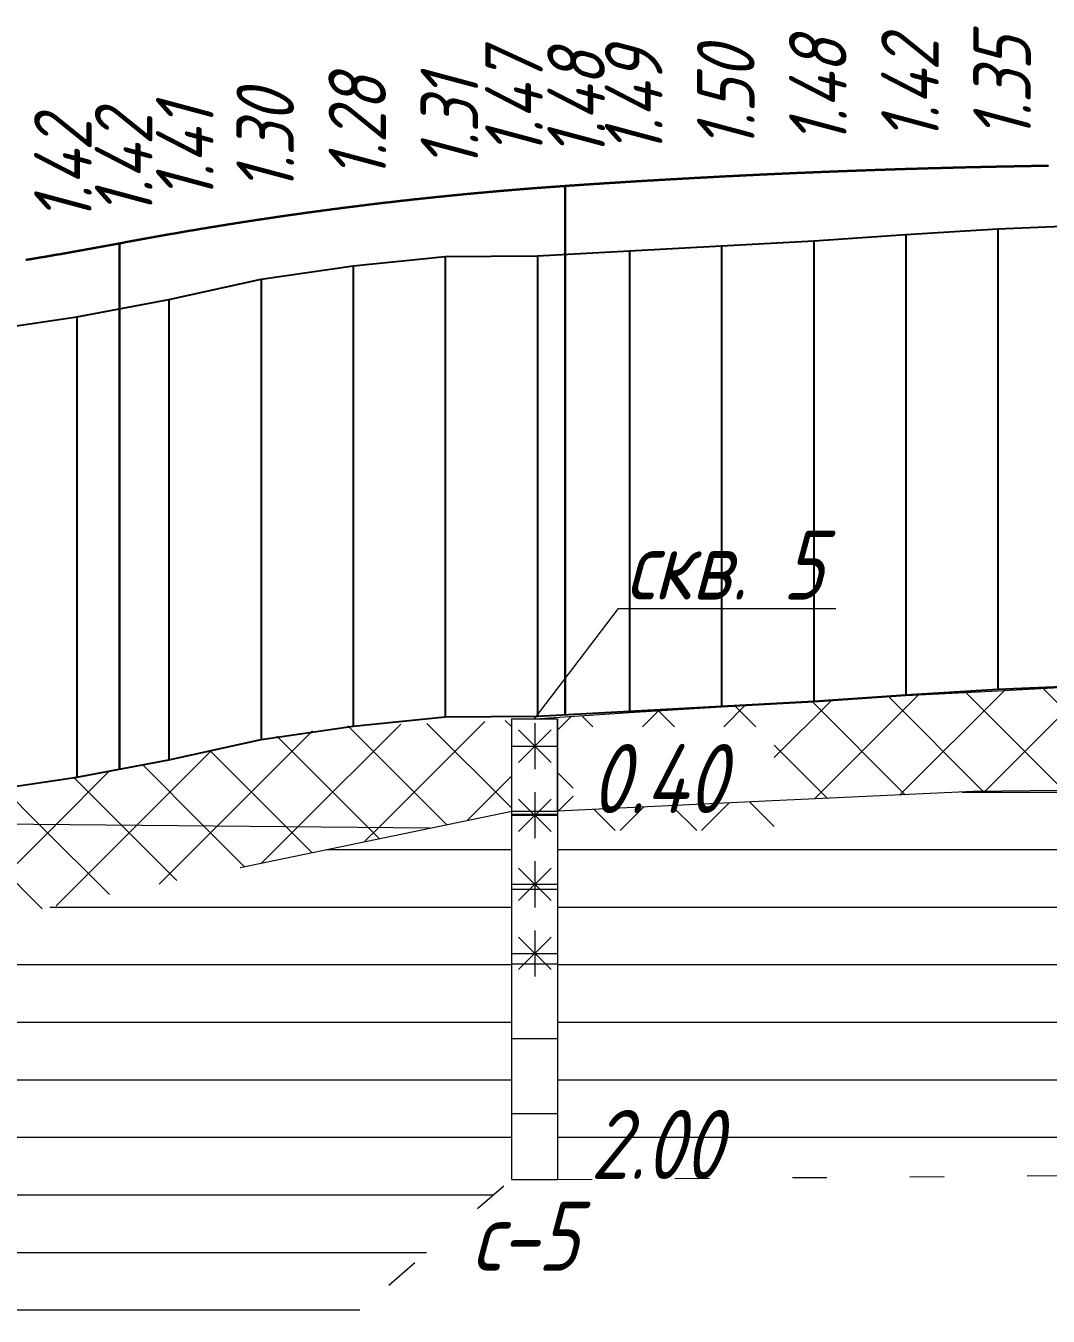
# Model space of a CAD drawing. Extents: x 2172 to 5772, y -842 to -248.
# Drawn here: x 2493 to 2537.4, y -472.7 to -416.7 of the extents above; entities that cross this region are included whole.
import ezdxf

# ---------------------------------------------------------------- set-up
doc = ezdxf.new("R2010")
doc.units = 0
doc.header["$MEASUREMENT"] = 0
doc.linetypes.add('CONTI', pattern=[0])
doc.linetypes.add('STROT', pattern=[1.7, 0.5, -1.2])
doc.layers.add('геология', color=7, linetype='CONTINUOUS', lineweight=20)
doc.layers.add('КРАСНЫЙ_ПРОФИЛЬ', color=1, linetype='CONTINUOUS', lineweight=30)
doc.layers.add('РАБОЧИЕ_ОТМЕТКИ', color=1, linetype='CONTINUOUS')
doc.layers.add('ЧЕРНЫЙ_ПРОФИЛЬ', color=7, linetype='CONTINUOUS')
doc.styles.add('ГОСТ', font='gost.TTF', dxfattribs={"oblique": 15, "height": 1})
pattern_1 = [(45, (2172.2283, -872.4663), (-1.767767, 1.767767), []), (135, (2172.2283, -872.4663), (-1.767767, -1.767767), [])]

msp = doc.modelspace()

# ---------------------------------------------------------------- hatches: boundary and pattern name
at = {"layer": 'геология', "linetype": 'Continuous'}
h = msp.add_hatch(dxfattribs=at)
h.set_pattern_fill('ANSI37', color=1, scale=20, style=0)
h.set_pattern_definition(pattern_1)
h.paths.add_polyline_path([(2516.774, -451.631), (2525.513, -451.631), (2525.513, -447.127), (2516.774, -447.127)])
h.paths.add_polyline_path([(2516.098, -446.725), (2516.098, -450.792), (2534.156, -449.942), (2545.307, -449.807), (2573.112, -449.87), (2573.106, -446.662), (2571.234, -446.69), (2567.196, -446.371), (2563.228, -445.856), (2559.228, -445.676), (2555.228, -445.616), (2551.228, -445.446), (2547.228, -445.336), (2543.228, -445.306), (2539.228, -445.356), (2535.228, -445.566), (2531.228, -445.766), (2527.228, -446.046), (2523.228, -446.266), (2519.228, -446.506), (2515.098, -446.792), (2515.228, -446.786)])
h = msp.add_hatch(dxfattribs=at)
h.set_pattern_fill('ANSI31', scale=20, angle=135, style=0)
h.set_pattern_definition([(180, (2172.2283, -872.4663), (-4e-16, -2.5), [])])
h.paths.add_polyline_path([(3105.679, -497.894), (3100.295, -497.506), (3100.295, -519.506)])
h.paths.add_polyline_path([(3098.295, -497.506), (3069.026, -496.457), (3098.295, -519.506)])
h.paths.add_polyline_path([(3095.377, -507.84, -1), (3087.596, -507.84, -1)], flags=16)
h.paths.add_polyline_path([(3098.295, -478.506), (3094.269, -477.334), (3075.95, -477.859), (3057.943, -477.729), (3057.943, -487.729), (3069.026, -496.457), (3098.295, -497.506)])
h.paths.add_polyline_path([(3082.547, -484.72, -1), (3090.328, -484.72, -1)], flags=16)
h.paths.add_polyline_path([(3107.228, -478.296), (3100.295, -478.506), (3100.295, -497.506), (3105.679, -497.894), (3107.228, -491.676)])
h.paths.add_polyline_path([(3055.943, -477.729), (2997.845, -470.675), (2997.845, -480.675), (3055.943, -487.729)])
h.paths.add_polyline_path([(3020.092, -478.789, -1), (3027.873, -478.789, -1)], flags=16)
h.paths.add_polyline_path([(2995.845, -470.675), (2937.148, -467.612), (2937.148, -478.612), (2995.845, -480.675)])
h.paths.add_polyline_path([(2965.266, -474.518, -1), (2973.047, -474.518, -1)], flags=16)
h.paths.add_polyline_path([(2935.148, -467.612), (2902.578, -467.013), (2877.223, -464.243), (2877.223, -473.243), (2935.148, -478.612)])
h.paths.add_polyline_path([(2875.223, -464.243), (2858.104, -464.299, -0.510101), (2851.805, -464.319), (2819.363, -464.426), (2817.121, -464.728), (2817.121, -472.728), (2875.223, -473.243)])
h.paths.add_polyline_path([(2866.261, -468.476, -1), (2858.481, -468.476, -1)], flags=16)
h.paths.add_polyline_path([(2815.121, -464.728), (2788.34, -465.726), (2757.069, -466.983), (2757.069, -475.983), (2815.121, -472.728)])
h.paths.add_polyline_path([(2812.243, -467.9), (2812.243, -465.9), (2814.243, -465.9), (2814.243, -467.9)], flags=16)
h.paths.add_polyline_path([(2755.069, -466.983), (2747.594, -468.75), (2747.594, -484.75), (2752.775, -485.118), (2755.069, -475.983)])
h.paths.add_polyline_path([(2745.594, -468.75), (2724.056, -461.574), (2697.034, -456.873), (2697.034, -469.873), (2715.941, -483.842), (2745.594, -484.75)])
h.paths.add_polyline_path([(2738.95, -474.795, -1), (2731.169, -474.795, -1)], flags=16)
h.paths.add_polyline_path([(2695.034, -456.873), (2675.653, -450.319), (2667.145, -449.292), (2664.204, -449.575, -0.625343), (2657.241, -450.247), (2657.05, -450.265), (2635.84, -449.678), (2635.84, -466.678), (2695.034, -469.873)])
h.paths.add_polyline_path([(2656.512, -459.647, -1), (2664.293, -459.647, -1)], flags=16)
h.paths.add_polyline_path([(2633.84, -449.678), (2615.668, -450.306), (2610.447, -450.491), (2575.112, -449.87), (2575.112, -466.37), (2630.663, -466.661), (2630.663, -464.729), (2632.663, -464.729), (2632.663, -466.672), (2633.84, -466.678)])
h.paths.add_polyline_path([(2573.112, -449.87), (2545.307, -449.807), (2534.156, -449.942), (2525.127, -450.367), (2516.098, -450.792), (2516.098, -466.792), (2573.112, -466.37)])
h.paths.add_polyline_path([(2514.098, -450.796), (2502.318, -453.238), (2488.412, -456.142), (2473.995, -463.346), (2473.995, -477.346), (2501.918, -477.287), (2514.098, -466.792)])
h.paths.add_polyline_path([(2492.069, -466.477, -1), (2484.288, -466.477, -1)], flags=16)
h.paths.add_polyline_path([(3100.971, -498.537), (3109.711, -498.537), (3109.711, -494.03), (3100.971, -494.03)], flags=9)
h.paths.add_polyline_path([(3089.501, -509.889), (3093.522, -509.889), (3093.522, -505.386), (3089.501, -505.386)], flags=8)
h.paths.add_polyline_path([(3084.452, -486.769), (3088.688, -486.769), (3088.688, -482.266), (3084.452, -482.266)], flags=8)
h.paths.add_polyline_path([(3058.619, -488.463), (3067.359, -488.463), (3067.359, -483.956), (3058.619, -483.956)], flags=24)
h.paths.add_polyline_path([(3053.467, -492.45), (3062.42, -492.45), (3062.42, -487.946), (3053.467, -487.946)], flags=9)
h.paths.add_polyline_path([(3100.97, -479.396), (3109.71, -479.396), (3109.71, -474.889), (3100.97, -474.889)], flags=9)
h.paths.add_polyline_path([(3021.997, -480.838), (3026.232, -480.838), (3026.232, -476.334), (3021.997, -476.334)], flags=8)
h.paths.add_polyline_path([(2998.521, -481.408), (3007.261, -481.408), (3007.261, -476.902), (2998.521, -476.902)], flags=25)
h.paths.add_polyline_path([(2967.171, -476.567), (2971.406, -476.567), (2971.406, -472.064), (2967.171, -472.064)], flags=8)
h.paths.add_polyline_path([(2937.823, -479.346), (2946.563, -479.346), (2946.563, -474.839), (2937.823, -474.839)], flags=25)
h.paths.add_polyline_path([(2877.899, -473.976), (2886.639, -473.976), (2886.639, -469.47), (2877.899, -469.47)], flags=25)
h.paths.add_polyline_path([(2860.385, -470.525), (2864.621, -470.525), (2864.621, -466.022), (2860.385, -466.022)], flags=8)
h.paths.add_polyline_path([(2817.796, -473.462), (2826.537, -473.462), (2826.537, -468.955), (2817.796, -468.955)], flags=9)
h.paths.add_polyline_path([(2817.796, -465.647), (2825.893, -465.647), (2825.893, -461.141), (2817.796, -461.141)], flags=9)
h.paths.add_polyline_path([(2804.271, -468.407), (2813.441, -468.407), (2813.441, -463.9), (2804.271, -463.9)], flags=9)
h.paths.add_polyline_path([(2757.745, -476.716), (2766.485, -476.716), (2766.485, -472.21), (2757.745, -472.21)], flags=9)
h.paths.add_polyline_path([(2757.745, -467.735), (2765.197, -467.735), (2765.197, -463.231), (2757.745, -463.231)], flags=9)
h.paths.add_polyline_path([(2752.592, -480.706), (2760.26, -480.706), (2760.26, -476.199), (2752.592, -476.199)], flags=9)
h.paths.add_polyline_path([(2748.268, -485.562), (2757.01, -485.562), (2757.01, -481.052), (2748.268, -481.052)], flags=9)
h.paths.add_polyline_path([(2748.27, -469.606), (2756.151, -469.606), (2756.151, -465.102), (2748.27, -465.102)], flags=9)
h.paths.add_polyline_path([(2733.073, -476.844), (2737.309, -476.844), (2737.309, -472.34), (2733.073, -472.34)], flags=8)
h.paths.add_polyline_path([(2697.71, -470.607), (2706.45, -470.607), (2706.45, -466.1), (2697.71, -466.1)], flags=24)
h.paths.add_polyline_path([(2692.558, -474.594), (2700.225, -474.594), (2700.225, -470.09), (2692.558, -470.09)], flags=9)
h.paths.add_polyline_path([(2658.417, -461.696), (2662.652, -461.696), (2662.652, -457.193), (2658.417, -457.193)], flags=8)
h.paths.add_polyline_path([(2636.515, -467.411), (2645.255, -467.411), (2645.255, -462.905), (2636.515, -462.905)], flags=25)
h.paths.add_polyline_path([(2636.516, -450.542), (2645.04, -450.542), (2645.04, -446.039), (2636.516, -446.039)], flags=9)
h.paths.add_polyline_path([(2624.014, -467.235), (2631.251, -467.235), (2631.251, -462.731), (2624.014, -462.731)], flags=9)
h.paths.add_polyline_path([(2575.788, -467.103), (2584.528, -467.103), (2584.528, -462.597), (2575.788, -462.597)], flags=9)
h.paths.add_polyline_path([(2575.788, -450.708), (2584.098, -450.708), (2584.098, -446.205), (2575.788, -446.205)], flags=9)
h.paths.add_polyline_path([(2516.774, -467.526), (2525.514, -467.526), (2525.514, -463.02), (2516.774, -463.02)], flags=9)
h.paths.add_polyline_path([(2516.774, -451.631), (2525.513, -451.631), (2525.513, -447.127), (2516.774, -447.127)], flags=9)
h.paths.add_polyline_path([(2486.192, -468.526), (2490.428, -468.526), (2490.428, -464.023), (2486.192, -464.023)], flags=8)
h.paths.add_polyline_path([(2474.67, -478.32), (2483.41, -478.32), (2483.41, -473.813), (2474.67, -473.813)], flags=9)
h.paths.add_polyline_path([(2474.67, -464.035), (2482.767, -464.035), (2482.767, -459.529), (2474.67, -459.529)], flags=24)
h = msp.add_hatch(dxfattribs=at)
h.set_pattern_fill('ANSI37', color=1, scale=20, style=0)
h.set_pattern_definition(pattern_1)
h.paths.add_polyline_path([(2514.098, -446.84), (2511.228, -446.976), (2507.228, -447.046), (2503.228, -447.646), (2499.228, -448.606), (2495.228, -449.296), (2491.228, -449.896), (2487.228, -450.396), (2483.228, -450.826), (2479.228, -451.256), (2510.544, -451.533), (2514.098, -450.796)])
h = msp.add_hatch(dxfattribs=at)
h.set_pattern_fill('ANSI37', color=1, scale=20, style=0)
h.set_pattern_definition(pattern_1)
h.paths.add_polyline_path([(2502.318, -453.238), (2510.544, -451.533), (2479.228, -451.256), (2475.228, -451.226), (2474.148, -451.176), (2472.995, -451.346), (2473.995, -451.346), (2473.995, -457.346), (2488.412, -456.142)])
h = msp.add_hatch(dxfattribs=at)
h.set_pattern_fill('ANSI31', scale=26, angle=135, style=0)
h.set_pattern_definition([(180, (5040.5356, -2911.1805), (-7e-16, -3.25), [])])
h.paths.add_polyline_path([(2516.098, -450.792), (2514.098, -450.792), (2514.098, -466.792), (2516.098, -466.792)])
h = msp.add_hatch(dxfattribs=at)
h.set_pattern_fill('ANSI31', scale=20, style=0)
h.set_pattern_definition([(45, (3009.719, -466.3003), (-1.767767, 1.767767), [])])
h.paths.add_polyline_path([(3024.678, -465.907), (3015.757, -464.472), (3007.24, -462.448), (2997.845, -461.675), (2997.845, -470.675), (3055.943, -477.729), (3055.943, -469.729), (3044.547, -467.487), (3036.549, -466.353), (3028.118, -466.353), (3024.678, -465.907, -0.370657), (3027.984, -469.753, -1), (3020.203, -469.753, -0.459155)], flags=16)
h.paths.add_polyline_path([(2270.88, -479.487), (2269.805, -479.487), (2269.805, -481.49), (2267.805, -481.49), (2267.805, -479.487), (2267.228, -479.487), (2267.228, -485.487), (2270.88, -485.487)])
h.paths.add_polyline_path([(2283.848, -477.583), (2272.88, -479.487), (2272.88, -485.487), (2281.348, -483.871), (2283.848, -483.098)])
h.paths.add_polyline_path([(2289.148, -476.663), (2283.848, -477.583), (2283.848, -483.098), (2289.148, -481.459)])
h.paths.add_polyline_path([(2324.49, -470.529), (2289.148, -476.663), (2289.148, -481.459)])
h.paths.add_polyline_path([(2452.641, -457.257), (2408.716, -463.748), (2452.641, -462.257)])
h.paths.add_polyline_path([(2471.995, -457.346), (2454.641, -457.257), (2454.641, -462.257), (2471.995, -463.346)])
h.paths.add_polyline_path([(2488.412, -456.142), (2473.995, -457.346), (2473.995, -463.346)])
h.paths.add_polyline_path([(2875.223, -457.243), (2858.123, -459.779, -0.155125), (2858.837, -462.025, -0.157311), (2858.104, -464.299), (2875.223, -464.243)])
h.paths.add_polyline_path([(2851.057, -462.025, -0.0993), (2851.357, -460.525), (2841.52, -461.434), (2819.363, -464.426), (2851.805, -464.319, -0.15899)])
h.paths.add_polyline_path([(2745.594, -484.75), (2715.941, -483.842), (2745.594, -505.75)])
h.paths.add_polyline_path([(2738.507, -490.069, -1), (2730.726, -490.069, -1)], flags=16)
h.paths.add_polyline_path([(2752.775, -485.118), (2747.594, -484.75), (2747.594, -505.75)])
h.paths.add_polyline_path([(2935.148, -460.112), (2926.468, -461.488), (2918.134, -462.447), (2908.331, -462.128), (2902.604, -461.02), (2893.451, -459.677), (2877.223, -457.243), (2877.223, -464.243), (2902.578, -467.013), (2935.148, -467.612)])
h.paths.add_polyline_path([(2995.845, -461.675), (2976.393, -460.021), (2968.652, -459.63), (2964.352, -460.255), (2952.449, -460.334), (2937.148, -460.112), (2937.148, -467.612), (2995.845, -470.675)])
h.paths.add_polyline_path([(2965.26, -464.368, -1), (2973.041, -464.368, -1)], flags=16)
h.paths.add_polyline_path([(3024.678, -465.907), (3015.757, -464.472), (3007.24, -462.448), (2997.845, -461.675), (2997.845, -470.675), (3023.624, -473.615, -0.37925), (3020.203, -469.753, -0.459155)], flags=0)
h.paths.add_polyline_path([(3055.943, -469.729), (3044.547, -467.487), (3036.549, -466.353), (3028.118, -466.353), (3015.757, -464.472), (3007.24, -462.448), (2997.845, -461.675), (2997.845, -470.675), (3055.943, -477.729)])
h.paths.add_polyline_path([(3020.203, -469.753, -1), (3027.984, -469.753, -1)], flags=0)
h.paths.add_polyline_path([(3022.107, -471.802), (3026.344, -471.802), (3026.344, -467.296), (3022.107, -467.296)], flags=8)
h.paths.add_polyline_path([(2998.521, -471.402), (3006.617, -471.402), (3006.617, -466.899), (2998.521, -466.899)], flags=8)
h.paths.add_polyline_path([(2998.521, -471.402), (3006.617, -471.402), (3006.617, -466.899), (2998.521, -466.899)], flags=8)

# ---------------------------------------------------------------- linework, layer by layer
at = {"layer": 'геология', "color": 7, "linetype": 'Continuous'}
for p, q in [((2515.098, -446.792), (2518.744, -441.992)), ((2518.744, -441.992), (2528.189, -441.992)), ((2514.098, -446.792), (2516.098, -446.792)), ((2510.544, -451.533), (2479.228, -451.256)), ((2502.318, -453.238), (2514.114, -450.792)), ((2514.098, -450.792), (2516.098, -450.792)), ((2514.098, -450.792), (2516.098, -450.792)), ((2514.098, -466.792), (2516.098, -466.792)), ((2514.098, -466.792), (2516.098, -466.792))]:
    msp.add_line(p, q, dxfattribs=at)
at = {"layer": 'геология', "color": 7, "linetype": 'Continuous', "ltscale": 5}
for p, q in [((2514.098, -446.792), (2514.098, -466.792)), ((2516.098, -446.792), (2516.098, -466.792))]:
    msp.add_line(p, q, dxfattribs=at)
at = {"layer": 'геология', "color": 1, "linetype": 'Continuous'}
for p, q in [((2514.407, -448.682), (2515.821, -447.268)), ((2515.821, -448.682), (2514.407, -447.268)), ((2515.114, -446.975), (2515.114, -448.975)), ((2514.114, -447.975), (2516.114, -447.975)), ((2515.114, -449.975), (2515.114, -451.975)), ((2514.407, -451.682), (2515.821, -450.268)), ((2515.821, -451.682), (2514.407, -450.268)), ((2514.114, -450.975), (2516.114, -450.975)), ((2514.407, -454.682), (2515.821, -453.268)), ((2515.821, -454.682), (2514.407, -453.268)), ((2515.114, -452.975), (2515.114, -454.975)), ((2514.114, -453.975), (2516.114, -453.975)), ((2514.407, -457.682), (2515.821, -456.268)), ((2515.821, -457.682), (2514.407, -456.268)), ((2515.114, -455.975), (2515.114, -457.975)), ((2514.114, -456.975), (2516.114, -456.975))]:
    msp.add_line(p, q, dxfattribs=at)
at = {"layer": 'геология', "color": 7, "linetype": 'STROT', "ltscale": 3}
for p, q in [((2516.098, -466.792), (2573.112, -466.37)), ((2473.995, -501.346), (2514.098, -466.792))]:
    msp.add_line(p, q, dxfattribs=at)
at = {"layer": 'геология', "color": 7, "linetype": 'Continuous'}
msp.add_lwpolyline([(2515.098, -446.792), (2519.228, -446.506), (2523.228, -446.266), (2527.228, -446.046), (2531.228, -445.766), (2535.228, -445.566), (2539.228, -445.356), (2543.228, -445.306), (2547.228, -445.336), (2551.228, -445.446), (2555.228, -445.616), (2559.228, -445.676), (2563.228, -445.856), (2567.196, -446.371), (2571.234, -446.69), (2573.106, -446.662), (2573.112, -449.87), (2545.307, -449.807), (2534.156, -449.942), (2525.127, -450.367), (2516.098, -450.792), (2516.098, -446.792)], dxfattribs=at)
at = {"layer": 'КРАСНЫЙ_ПРОФИЛЬ'}
for p, q in [((2516.425, -423.635), (2516.425, -446.599)), ((2497.081, -426.128), (2497.081, -448.962))]:
    msp.add_line(p, q, dxfattribs=at)
for points in [[(2516.425, -423.635), (2516.465, -423.632), (2516.505, -423.63), (2516.545, -423.627), (2516.585, -423.624), (2516.625, -423.621), (2516.665, -423.619), (2516.705, -423.616), (2516.745, -423.613), (2516.785, -423.61), (2516.825, -423.608), (2516.865, -423.605), (2516.905, -423.602), (2516.945, -423.6), (2516.985, -423.597), (2517.025, -423.594), (2517.065, -423.591), (2517.105, -423.589), (2517.145, -423.586), (2517.185, -423.583), (2517.225, -423.581), (2517.265, -423.578), (2517.305, -423.575), (2517.345, -423.573), (2517.385, -423.57), (2517.425, -423.567), (2517.465, -423.565), (2517.505, -423.562), (2517.545, -423.559), (2517.585, -423.557), (2517.625, -423.554), (2517.665, -423.552), (2517.705, -423.549), (2517.745, -423.546), (2517.785, -423.544), (2517.825, -423.541), (2517.865, -423.538), (2517.905, -423.536), (2517.944, -423.533), (2517.984, -423.531), (2518.024, -423.528), (2518.064, -423.526), (2518.104, -423.523), (2518.144, -423.52), (2518.184, -423.518), (2518.224, -423.515), (2518.264, -423.513), (2518.304, -423.51), (2518.344, -423.508), (2518.384, -423.505), (2518.424, -423.502), (2518.464, -423.5), (2518.504, -423.497), (2518.544, -423.495), (2518.584, -423.492), (2518.624, -423.49), (2518.664, -423.487), (2518.704, -423.485), (2518.744, -423.482), (2518.784, -423.48), (2518.824, -423.477), (2518.864, -423.475), (2518.904, -423.472), (2518.944, -423.47), (2518.984, -423.467), (2519.024, -423.465), (2519.064, -423.462), (2519.104, -423.46), (2519.144, -423.457), (2519.184, -423.455), (2519.224, -423.452), (2519.228, -423.452), (2519.264, -423.45), (2519.304, -423.447), (2519.344, -423.445), (2519.384, -423.442), (2519.424, -423.44), (2519.464, -423.438), (2519.504, -423.435), (2519.544, -423.433), (2519.584, -423.43), (2519.624, -423.428), (2519.664, -423.425), (2519.704, -423.423), (2519.744, -423.421), (2519.784, -423.418), (2519.824, -423.416), (2519.864, -423.413), (2519.904, -423.411), (2519.944, -423.409), (2519.984, -423.406), (2520.024, -423.404), (2520.064, -423.401), (2520.104, -423.399), (2520.144, -423.397), (2520.184, -423.394), (2520.224, -423.392), (2520.264, -423.39), (2520.304, -423.387), (2520.344, -423.385), (2520.384, -423.382), (2520.424, -423.38), (2520.464, -423.378), (2520.504, -423.375), (2520.544, -423.373), (2520.584, -423.371), (2520.624, -423.368), (2520.664, -423.366), (2520.704, -423.364), (2520.744, -423.361), (2520.784, -423.359), (2520.824, -423.357), (2520.864, -423.355), (2520.904, -423.352), (2520.944, -423.35), (2520.984, -423.348), (2521.024, -423.345), (2521.064, -423.343), (2521.104, -423.341), (2521.144, -423.339), (2521.184, -423.336), (2521.224, -423.334), (2521.264, -423.332), (2521.304, -423.33), (2521.344, -423.327), (2521.384, -423.325), (2521.424, -423.323), (2521.464, -423.321), (2521.504, -423.318), (2521.544, -423.316), (2521.584, -423.314), (2521.624, -423.312), (2521.664, -423.309), (2521.704, -423.307), (2521.744, -423.305), (2521.784, -423.303), (2521.824, -423.301), (2521.864, -423.298), (2521.904, -423.296), (2521.944, -423.294), (2521.984, -423.292), (2522.024, -423.29), (2522.064, -423.287), (2522.104, -423.285), (2522.144, -423.283), (2522.183, -423.281), (2522.223, -423.279), (2522.263, -423.277), (2522.303, -423.275), (2522.343, -423.272), (2522.383, -423.27), (2522.423, -423.268), (2522.463, -423.266), (2522.503, -423.264), (2522.543, -423.262), (2522.583, -423.26), (2522.623, -423.257), (2522.663, -423.255), (2522.703, -423.253), (2522.743, -423.251), (2522.783, -423.249), (2522.823, -423.247), (2522.863, -423.245), (2522.903, -423.243), (2522.943, -423.241), (2522.983, -423.239), (2523.023, -423.236), (2523.063, -423.234), (2523.103, -423.232), (2523.143, -423.23), (2523.183, -423.228), (2523.223, -423.226), (2523.228, -423.226), (2523.263, -423.224), (2523.303, -423.222), (2523.343, -423.22), (2523.383, -423.218), (2523.423, -423.216), (2523.463, -423.214), (2523.503, -423.212), (2523.543, -423.21), (2523.583, -423.208), (2523.623, -423.206), (2523.663, -423.204), (2523.703, -423.202), (2523.743, -423.2), (2523.783, -423.198), (2523.823, -423.196), (2523.863, -423.194), (2523.903, -423.192), (2523.943, -423.19), (2523.983, -423.188), (2524.023, -423.186), (2524.063, -423.184), (2524.103, -423.182), (2524.143, -423.18), (2524.183, -423.178), (2524.223, -423.176), (2524.263, -423.174), (2524.303, -423.172), (2524.343, -423.17), (2524.383, -423.168), (2524.423, -423.166), (2524.463, -423.164), (2524.503, -423.163), (2524.543, -423.161), (2524.583, -423.159), (2524.623, -423.157), (2524.663, -423.155), (2524.703, -423.153), (2524.743, -423.151), (2524.783, -423.149), (2524.823, -423.147), (2524.863, -423.145), (2524.903, -423.143), (2524.943, -423.142), (2524.983, -423.14), (2525.023, -423.138), (2525.063, -423.136), (2525.103, -423.134), (2525.143, -423.132), (2525.183, -423.13), (2525.223, -423.129), (2525.263, -423.127), (2525.303, -423.125), (2525.343, -423.123), (2525.383, -423.121), (2525.423, -423.119), (2525.463, -423.118), (2525.503, -423.116), (2525.543, -423.114), (2525.583, -423.112), (2525.623, -423.11), (2525.663, -423.108), (2525.703, -423.107), (2525.743, -423.105), (2525.783, -423.103), (2525.823, -423.101), (2525.863, -423.099), (2525.903, -423.098), (2525.943, -423.096), (2525.983, -423.094), (2526.023, -423.092), (2526.063, -423.091), (2526.103, -423.089), (2526.143, -423.087), (2526.183, -423.085), (2526.223, -423.084), (2526.263, -423.082), (2526.303, -423.08), (2526.343, -423.078), (2526.383, -423.077), (2526.422, -423.075), (2526.462, -423.073), (2526.502, -423.071), (2526.542, -423.07), (2526.582, -423.068), (2526.622, -423.066), (2526.662, -423.065), (2526.702, -423.063), (2526.742, -423.061), (2526.782, -423.06), (2526.822, -423.058), (2526.862, -423.056), (2526.902, -423.055), (2526.942, -423.053), (2526.982, -423.051), (2527.022, -423.05), (2527.062, -423.048), (2527.102, -423.046), (2527.142, -423.045), (2527.182, -423.043), (2527.222, -423.041), (2527.228, -423.041), (2527.262, -423.04), (2527.302, -423.038), (2527.342, -423.036), (2527.382, -423.035), (2527.422, -423.033), (2527.462, -423.031), (2527.502, -423.03), (2527.542, -423.028), (2527.582, -423.027), (2527.622, -423.025), (2527.662, -423.023), (2527.702, -423.022), (2527.742, -423.02), (2527.782, -423.019), (2527.822, -423.017), (2527.862, -423.015), (2527.902, -423.014), (2527.942, -423.012), (2527.982, -423.011), (2528.022, -423.009), (2528.062, -423.008), (2528.102, -423.006), (2528.142, -423.005), (2528.182, -423.003), (2528.222, -423.001), (2528.262, -423), (2528.302, -422.998), (2528.342, -422.997), (2528.382, -422.995), (2528.422, -422.994), (2528.462, -422.992), (2528.502, -422.991), (2528.542, -422.989), (2528.582, -422.988), (2528.622, -422.986), (2528.662, -422.985), (2528.702, -422.983), (2528.742, -422.982), (2528.782, -422.98), (2528.822, -422.979), (2528.862, -422.977), (2528.902, -422.976), (2528.942, -422.974), (2528.982, -422.973), (2529.022, -422.971), (2529.062, -422.97), (2529.102, -422.969), (2529.142, -422.967), (2529.182, -422.966), (2529.222, -422.964), (2529.262, -422.963), (2529.302, -422.961), (2529.342, -422.96), (2529.382, -422.958), (2529.422, -422.957), (2529.462, -422.956), (2529.502, -422.954), (2529.542, -422.953), (2529.582, -422.951), (2529.622, -422.95), (2529.662, -422.949), (2529.702, -422.947), (2529.742, -422.946), (2529.782, -422.944), (2529.822, -422.943), (2529.862, -422.942), (2529.902, -422.94), (2529.942, -422.939), (2529.982, -422.938), (2530.022, -422.936), (2530.062, -422.935), (2530.102, -422.934), (2530.142, -422.932), (2530.182, -422.931), (2530.222, -422.93), (2530.262, -422.928), (2530.302, -422.927), (2530.342, -422.926), (2530.382, -422.924), (2530.422, -422.923), (2530.462, -422.922), (2530.502, -422.92), (2530.542, -422.919), (2530.582, -422.918), (2530.622, -422.916), (2530.661, -422.915), (2530.701, -422.914), (2530.741, -422.913), (2530.781, -422.911), (2530.821, -422.91), (2530.861, -422.909), (2530.901, -422.907), (2530.941, -422.906), (2530.981, -422.905), (2531.021, -422.904), (2531.061, -422.902), (2531.101, -422.901), (2531.141, -422.9), (2531.181, -422.899), (2531.221, -422.897), (2531.228, -422.897), (2531.261, -422.896), (2531.301, -422.895), (2531.341, -422.894), (2531.381, -422.893), (2531.421, -422.891), (2531.461, -422.89), (2531.501, -422.889), (2531.541, -422.888), (2531.581, -422.887), (2531.621, -422.885), (2531.661, -422.884), (2531.701, -422.883), (2531.741, -422.882), (2531.781, -422.881), (2531.821, -422.879), (2531.861, -422.878), (2531.901, -422.877), (2531.941, -422.876), (2531.981, -422.875), (2532.021, -422.874), (2532.061, -422.873), (2532.101, -422.871), (2532.141, -422.87), (2532.181, -422.869), (2532.221, -422.868), (2532.261, -422.867), (2532.301, -422.866), (2532.341, -422.865), (2532.381, -422.863), (2532.421, -422.862), (2532.461, -422.861), (2532.501, -422.86), (2532.541, -422.859), (2532.581, -422.858), (2532.621, -422.857), (2532.661, -422.856), (2532.701, -422.855), (2532.741, -422.854), (2532.781, -422.853), (2532.821, -422.851), (2532.861, -422.85), (2532.901, -422.849), (2532.941, -422.848), (2532.981, -422.847), (2533.021, -422.846), (2533.061, -422.845), (2533.101, -422.844), (2533.141, -422.843), (2533.181, -422.842), (2533.221, -422.841), (2533.261, -422.84), (2533.301, -422.839), (2533.341, -422.838), (2533.381, -422.837), (2533.421, -422.836), (2533.461, -422.835), (2533.501, -422.834), (2533.541, -422.833), (2533.581, -422.832), (2533.621, -422.831), (2533.661, -422.83), (2533.701, -422.829), (2533.741, -422.828), (2533.781, -422.827), (2533.821, -422.826), (2533.861, -422.825), (2533.901, -422.824), (2533.941, -422.823), (2533.981, -422.822), (2534.021, -422.821), (2534.061, -422.82), (2534.101, -422.819), (2534.141, -422.819), (2534.181, -422.818), (2534.221, -422.817), (2534.261, -422.816), (2534.301, -422.815), (2534.341, -422.814), (2534.381, -422.813), (2534.421, -422.812), (2534.461, -422.811), (2534.501, -422.81), (2534.541, -422.809), (2534.581, -422.809), (2534.621, -422.808), (2534.661, -422.807), (2534.701, -422.806), (2534.741, -422.805), (2534.781, -422.804), (2534.821, -422.803), (2534.861, -422.802), (2534.9, -422.802), (2534.94, -422.801), (2534.98, -422.8), (2535.02, -422.799), (2535.06, -422.798), (2535.1, -422.797), (2535.14, -422.797), (2535.18, -422.796), (2535.22, -422.795), (2535.228, -422.795), (2535.26, -422.794), (2535.3, -422.793), (2535.34, -422.792), (2535.38, -422.792), (2535.42, -422.791), (2535.46, -422.79), (2535.5, -422.789), (2535.54, -422.788), (2535.58, -422.788), (2535.62, -422.787), (2535.66, -422.786), (2535.7, -422.785), (2535.74, -422.785), (2535.78, -422.784), (2535.82, -422.783), (2535.86, -422.782), (2535.9, -422.782), (2535.94, -422.781), (2535.98, -422.78), (2536.02, -422.779), (2536.06, -422.779), (2536.1, -422.778), (2536.14, -422.777), (2536.18, -422.776), (2536.22, -422.776), (2536.26, -422.775), (2536.3, -422.774), (2536.34, -422.774), (2536.38, -422.773), (2536.42, -422.772), (2536.46, -422.771), (2536.5, -422.771), (2536.54, -422.77), (2536.58, -422.769), (2536.62, -422.769), (2536.66, -422.768), (2536.7, -422.767), (2536.74, -422.767), (2536.78, -422.766), (2536.82, -422.765), (2536.86, -422.765), (2536.9, -422.764), (2536.94, -422.763), (2536.98, -422.763), (2537.02, -422.762), (2537.06, -422.762), (2537.1, -422.761), (2537.14, -422.76), (2537.18, -422.76), (2537.22, -422.759), (2537.26, -422.758), (2537.3, -422.758), (2537.34, -422.757), (2537.38, -422.757), (2537.42, -422.756)], [(2497.081, -426.128), (2497.121, -426.121), (2497.161, -426.113), (2497.201, -426.106), (2497.241, -426.098), (2497.281, -426.091), (2497.321, -426.083), (2497.36, -426.076), (2497.4, -426.068), (2497.44, -426.061), (2497.48, -426.053), (2497.52, -426.046), (2497.56, -426.038), (2497.6, -426.031), (2497.64, -426.024), (2497.68, -426.016), (2497.72, -426.009), (2497.76, -426.001), (2497.8, -425.994), (2497.84, -425.987), (2497.88, -425.979), (2497.92, -425.972), (2497.96, -425.965), (2498, -425.957), (2498.04, -425.95), (2498.08, -425.943), (2498.12, -425.935), (2498.16, -425.928), (2498.2, -425.921), (2498.24, -425.914), (2498.28, -425.906), (2498.32, -425.899), (2498.36, -425.892), (2498.4, -425.885), (2498.44, -425.877), (2498.48, -425.87), (2498.52, -425.863), (2498.559, -425.856), (2498.599, -425.849), (2498.639, -425.841), (2498.679, -425.834), (2498.719, -425.827), (2498.759, -425.82), (2498.799, -425.813), (2498.839, -425.806), (2498.879, -425.799), (2498.919, -425.791), (2498.959, -425.784), (2498.999, -425.777), (2499.039, -425.77), (2499.079, -425.763), (2499.119, -425.756), (2499.159, -425.749), (2499.199, -425.742), (2499.228, -425.737), (2499.239, -425.735), (2499.279, -425.728), (2499.319, -425.721), (2499.359, -425.714), (2499.399, -425.707), (2499.439, -425.7), (2499.479, -425.693), (2499.519, -425.686), (2499.559, -425.679), (2499.599, -425.672), (2499.639, -425.665), (2499.679, -425.658), (2499.719, -425.652), (2499.759, -425.645), (2499.798, -425.638), (2499.838, -425.631), (2499.878, -425.624), (2499.918, -425.617), (2499.958, -425.61), (2499.998, -425.604), (2500.038, -425.597), (2500.078, -425.59), (2500.118, -425.583), (2500.158, -425.576), (2500.198, -425.57), (2500.238, -425.563), (2500.278, -425.556), (2500.318, -425.549), (2500.358, -425.543), (2500.398, -425.536), (2500.438, -425.529), (2500.478, -425.522), (2500.518, -425.516), (2500.558, -425.509), (2500.598, -425.502), (2500.638, -425.496), (2500.678, -425.489), (2500.718, -425.482), (2500.758, -425.476), (2500.798, -425.469), (2500.838, -425.462), (2500.878, -425.456), (2500.918, -425.449), (2500.958, -425.443), (2500.997, -425.436), (2501.037, -425.429), (2501.077, -425.423), (2501.117, -425.416), (2501.157, -425.41), (2501.197, -425.403), (2501.237, -425.397), (2501.277, -425.39), (2501.317, -425.384), (2501.357, -425.377), (2501.397, -425.371), (2501.437, -425.364), (2501.477, -425.358), (2501.517, -425.351), (2501.557, -425.345), (2501.597, -425.338), (2501.637, -425.332), (2501.677, -425.326), (2501.717, -425.319), (2501.757, -425.313), (2501.797, -425.306), (2501.837, -425.3), (2501.877, -425.294), (2501.917, -425.287), (2501.957, -425.281), (2501.997, -425.275), (2502.037, -425.268), (2502.077, -425.262), (2502.117, -425.256), (2502.157, -425.249), (2502.197, -425.243), (2502.236, -425.237), (2502.276, -425.231), (2502.316, -425.224), (2502.356, -425.218), (2502.396, -425.212), (2502.436, -425.206), (2502.476, -425.199), (2502.516, -425.193), (2502.556, -425.187), (2502.596, -425.181), (2502.636, -425.175), (2502.676, -425.168), (2502.716, -425.162), (2502.756, -425.156), (2502.796, -425.15), (2502.836, -425.144), (2502.876, -425.138), (2502.916, -425.132), (2502.956, -425.126), (2502.996, -425.119), (2503.036, -425.113), (2503.076, -425.107), (2503.116, -425.101), (2503.156, -425.095), (2503.196, -425.089), (2503.228, -425.084), (2503.236, -425.083), (2503.276, -425.077), (2503.316, -425.071), (2503.356, -425.065), (2503.396, -425.059), (2503.435, -425.053), (2503.475, -425.047), (2503.515, -425.041), (2503.555, -425.035), (2503.595, -425.029), (2503.635, -425.023), (2503.675, -425.018), (2503.715, -425.012), (2503.755, -425.006), (2503.795, -425), (2503.835, -424.994), (2503.875, -424.988), (2503.915, -424.982), (2503.955, -424.976), (2503.995, -424.971), (2504.035, -424.965), (2504.075, -424.959), (2504.115, -424.953), (2504.155, -424.947), (2504.195, -424.941), (2504.235, -424.936), (2504.275, -424.93), (2504.315, -424.924), (2504.355, -424.918), (2504.395, -424.913), (2504.435, -424.907), (2504.475, -424.901), (2504.515, -424.895), (2504.555, -424.89), (2504.595, -424.884), (2504.635, -424.878), (2504.674, -424.873), (2504.714, -424.867), (2504.754, -424.861), (2504.794, -424.856), (2504.834, -424.85), (2504.874, -424.845), (2504.914, -424.839), (2504.954, -424.833), (2504.994, -424.828), (2505.034, -424.822), (2505.074, -424.817), (2505.114, -424.811), (2505.154, -424.805), (2505.194, -424.8), (2505.234, -424.794), (2505.274, -424.789), (2505.314, -424.783), (2505.354, -424.778), (2505.394, -424.772), (2505.434, -424.767), (2505.474, -424.761), (2505.514, -424.756), (2505.554, -424.75), (2505.594, -424.745), (2505.634, -424.74), (2505.674, -424.734), (2505.714, -424.729), (2505.754, -424.723), (2505.794, -424.718), (2505.834, -424.713), (2505.874, -424.707), (2505.913, -424.702), (2505.953, -424.696), (2505.993, -424.691), (2506.033, -424.686), (2506.073, -424.68), (2506.113, -424.675), (2506.153, -424.67), (2506.193, -424.665), (2506.233, -424.659), (2506.273, -424.654), (2506.313, -424.649), (2506.353, -424.643), (2506.393, -424.638), (2506.433, -424.633), (2506.473, -424.628), (2506.513, -424.623), (2506.553, -424.617), (2506.593, -424.612), (2506.633, -424.607), (2506.673, -424.602), (2506.713, -424.597), (2506.753, -424.591), (2506.793, -424.586), (2506.833, -424.581), (2506.873, -424.576), (2506.913, -424.571), (2506.953, -424.566), (2506.993, -424.561), (2507.033, -424.556), (2507.073, -424.551), (2507.112, -424.546), (2507.152, -424.54), (2507.192, -424.535), (2507.228, -424.531), (2507.232, -424.53), (2507.272, -424.525), (2507.312, -424.52), (2507.352, -424.515), (2507.392, -424.51), (2507.432, -424.505), (2507.472, -424.5), (2507.512, -424.495), (2507.552, -424.49), (2507.592, -424.485), (2507.632, -424.481), (2507.672, -424.476), (2507.712, -424.471), (2507.752, -424.466), (2507.792, -424.461), (2507.832, -424.456), (2507.872, -424.451), (2507.912, -424.446), (2507.952, -424.441), (2507.992, -424.437), (2508.032, -424.432), (2508.072, -424.427), (2508.112, -424.422), (2508.152, -424.417), (2508.192, -424.412), (2508.232, -424.408), (2508.272, -424.403), (2508.312, -424.398), (2508.351, -424.393), (2508.391, -424.389), (2508.431, -424.384), (2508.471, -424.379), (2508.511, -424.374), (2508.551, -424.37), (2508.591, -424.365), (2508.631, -424.36), (2508.671, -424.356), (2508.711, -424.351), (2508.751, -424.346), (2508.791, -424.342), (2508.831, -424.337), (2508.871, -424.332), (2508.911, -424.328), (2508.951, -424.323), (2508.991, -424.319), (2509.031, -424.314), (2509.071, -424.309), (2509.111, -424.305), (2509.151, -424.3), (2509.191, -424.296), (2509.231, -424.291), (2509.271, -424.287), (2509.311, -424.282), (2509.351, -424.278), (2509.391, -424.273), (2509.431, -424.269), (2509.471, -424.264), (2509.511, -424.26), (2509.55, -424.255), (2509.59, -424.251), (2509.63, -424.246), (2509.67, -424.242), (2509.71, -424.237), (2509.75, -424.233), (2509.79, -424.229), (2509.83, -424.224), (2509.87, -424.22), (2509.91, -424.215), (2509.95, -424.211), (2509.99, -424.207), (2510.03, -424.202), (2510.07, -424.198), (2510.11, -424.194), (2510.15, -424.189), (2510.19, -424.185), (2510.23, -424.181), (2510.27, -424.177), (2510.31, -424.172), (2510.35, -424.168), (2510.39, -424.164), (2510.43, -424.159), (2510.47, -424.155), (2510.51, -424.151), (2510.55, -424.147), (2510.59, -424.143), (2510.63, -424.138), (2510.67, -424.134), (2510.71, -424.13), (2510.75, -424.126), (2510.789, -424.122), (2510.829, -424.118), (2510.869, -424.113), (2510.909, -424.109), (2510.949, -424.105), (2510.989, -424.101), (2511.029, -424.097), (2511.069, -424.093), (2511.109, -424.089), (2511.149, -424.085), (2511.189, -424.081), (2511.228, -424.077), (2511.229, -424.077), (2511.269, -424.073), (2511.309, -424.069), (2511.349, -424.065), (2511.389, -424.061), (2511.429, -424.057), (2511.469, -424.053), (2511.509, -424.049), (2511.549, -424.045), (2511.589, -424.041), (2511.629, -424.037), (2511.669, -424.033), (2511.709, -424.029), (2511.749, -424.025), (2511.789, -424.021), (2511.829, -424.017), (2511.869, -424.013), (2511.909, -424.009), (2511.949, -424.006), (2511.988, -424.002), (2512.028, -423.998), (2512.068, -423.994), (2512.108, -423.99), (2512.148, -423.986), (2512.188, -423.983), (2512.228, -423.979), (2512.268, -423.975), (2512.308, -423.971), (2512.348, -423.967), (2512.388, -423.964), (2512.428, -423.96), (2512.468, -423.956), (2512.508, -423.952), (2512.548, -423.949), (2512.588, -423.945), (2512.628, -423.941), (2512.668, -423.938), (2512.708, -423.934), (2512.748, -423.93), (2512.788, -423.927), (2512.828, -423.923), (2512.868, -423.919), (2512.908, -423.916), (2512.948, -423.912), (2512.988, -423.908), (2513.028, -423.905), (2513.068, -423.901), (2513.108, -423.898), (2513.148, -423.894), (2513.188, -423.891), (2513.227, -423.887), (2513.267, -423.883), (2513.307, -423.88), (2513.347, -423.876), (2513.387, -423.873), (2513.427, -423.869), (2513.467, -423.866), (2513.507, -423.862), (2513.547, -423.859), (2513.587, -423.855), (2513.627, -423.852), (2513.667, -423.849), (2513.707, -423.845), (2513.747, -423.842), (2513.787, -423.838), (2513.827, -423.835), (2513.867, -423.832), (2513.907, -423.828), (2513.947, -423.825), (2513.987, -423.821), (2514.027, -423.818), (2514.067, -423.815), (2514.107, -423.811), (2514.147, -423.808), (2514.187, -423.805), (2514.227, -423.801), (2514.267, -423.798), (2514.307, -423.795), (2514.347, -423.792), (2514.387, -423.788), (2514.426, -423.785), (2514.466, -423.782), (2514.506, -423.779), (2514.546, -423.775), (2514.586, -423.772), (2514.626, -423.769), (2514.666, -423.766), (2514.706, -423.763), (2514.746, -423.759), (2514.786, -423.756), (2514.826, -423.753), (2514.866, -423.75), (2514.906, -423.747), (2514.946, -423.744), (2514.986, -423.741), (2515.026, -423.737), (2515.066, -423.734), (2515.106, -423.731), (2515.146, -423.728), (2515.186, -423.725), (2515.226, -423.722), (2515.228, -423.722), (2515.266, -423.719), (2515.306, -423.716), (2515.346, -423.713), (2515.386, -423.71), (2515.426, -423.707), (2515.466, -423.704), (2515.506, -423.701), (2515.546, -423.698), (2515.586, -423.695), (2515.626, -423.692), (2515.665, -423.689), (2515.705, -423.686), (2515.745, -423.683), (2515.785, -423.68), (2515.825, -423.677), (2515.865, -423.675), (2515.905, -423.672), (2515.945, -423.669), (2515.985, -423.666), (2516.025, -423.663), (2516.065, -423.66), (2516.105, -423.657), (2516.145, -423.655), (2516.185, -423.652), (2516.225, -423.649), (2516.265, -423.646), (2516.305, -423.643), (2516.345, -423.641), (2516.385, -423.638), (2516.425, -423.635)], [(2493.006, -426.848), (2493.046, -426.841), (2493.085, -426.835), (2493.125, -426.828), (2493.165, -426.822), (2493.205, -426.815), (2493.245, -426.808), (2493.285, -426.802), (2493.325, -426.795), (2493.365, -426.788), (2493.405, -426.782), (2493.445, -426.775), (2493.485, -426.768), (2493.525, -426.762), (2493.565, -426.755), (2493.605, -426.748), (2493.645, -426.742), (2493.685, -426.735), (2493.725, -426.728), (2493.765, -426.721), (2493.805, -426.715), (2493.845, -426.708), (2493.885, -426.701), (2493.924, -426.694), (2493.964, -426.688), (2494.004, -426.681), (2494.044, -426.674), (2494.084, -426.667), (2494.124, -426.66), (2494.164, -426.654), (2494.204, -426.647), (2494.244, -426.64), (2494.284, -426.633), (2494.324, -426.626), (2494.364, -426.619), (2494.404, -426.612), (2494.444, -426.605), (2494.484, -426.598), (2494.524, -426.592), (2494.564, -426.585), (2494.604, -426.578), (2494.644, -426.571), (2494.684, -426.564), (2494.724, -426.557), (2494.763, -426.55), (2494.803, -426.543), (2494.843, -426.536), (2494.883, -426.529), (2494.923, -426.522), (2494.963, -426.515), (2495.003, -426.508), (2495.043, -426.501), (2495.083, -426.494), (2495.123, -426.486), (2495.163, -426.479), (2495.203, -426.472), (2495.228, -426.468), (2495.243, -426.465), (2495.283, -426.458), (2495.323, -426.451), (2495.363, -426.444), (2495.403, -426.437), (2495.443, -426.43), (2495.483, -426.422), (2495.523, -426.415), (2495.563, -426.408), (2495.602, -426.401), (2495.642, -426.394), (2495.682, -426.387), (2495.722, -426.379), (2495.762, -426.372), (2495.802, -426.365), (2495.842, -426.358), (2495.882, -426.35), (2495.922, -426.343), (2495.962, -426.336), (2496.002, -426.329), (2496.042, -426.321), (2496.082, -426.314), (2496.122, -426.307), (2496.162, -426.299), (2496.202, -426.292), (2496.242, -426.285), (2496.282, -426.277), (2496.322, -426.27), (2496.362, -426.263), (2496.402, -426.255), (2496.441, -426.248), (2496.481, -426.24), (2496.521, -426.233), (2496.561, -426.226), (2496.601, -426.218), (2496.641, -426.211), (2496.681, -426.203), (2496.721, -426.196), (2496.761, -426.188), (2496.801, -426.181), (2496.841, -426.173), (2496.881, -426.166), (2496.921, -426.158), (2496.961, -426.151), (2497.001, -426.143), (2497.041, -426.136), (2497.081, -426.128)]]:
    msp.add_lwpolyline(points, dxfattribs=at)
at = {"layer": 'ЧЕРНЫЙ_ПРОФИЛЬ'}
for p, q in [((2535.228, -425.501), (2539.228, -425.323)), ((2523.228, -426.24), (2527.228, -426.019)), ((2527.228, -426.019), (2531.228, -425.746)), ((2527.228, -426.019), (2527.228, -446.019)), ((2531.228, -425.746), (2535.228, -425.501)), ((2531.228, -425.746), (2531.228, -445.746)), ((2535.228, -425.501), (2535.228, -445.501)), ((2515.228, -426.676), (2519.228, -426.449)), ((2519.228, -426.449), (2523.228, -426.24)), ((2519.228, -426.449), (2519.228, -446.449)), ((2523.228, -426.24), (2523.228, -446.24)), ((2503.228, -427.688), (2507.228, -427.102)), ((2507.228, -427.102), (2511.228, -426.705)), ((2507.228, -427.102), (2507.228, -447.102)), ((2511.228, -426.705), (2515.228, -426.676)), ((2511.228, -426.705), (2511.228, -446.705)), ((2515.228, -426.676), (2515.228, -446.676)), ((2499.228, -428.567), (2503.228, -427.688)), ((2503.228, -427.688), (2503.228, -447.688)), ((2495.228, -429.321), (2499.228, -428.567)), ((2499.228, -428.567), (2499.228, -448.567)), ((2491.228, -429.907), (2495.228, -429.321)), ((2495.228, -429.321), (2495.228, -449.321)), ((2531.228, -445.746), (2535.228, -445.501)), ((2535.228, -445.501), (2539.228, -445.323)), ((2519.228, -446.449), (2523.228, -446.24)), ((2523.228, -446.24), (2527.228, -446.019)), ((2527.228, -446.019), (2531.228, -445.746)), ((2507.228, -447.102), (2511.228, -446.705)), ((2511.228, -446.705), (2515.228, -446.676)), ((2515.228, -446.676), (2519.228, -446.449)), ((2503.228, -447.688), (2507.228, -447.102)), ((2499.228, -448.567), (2503.228, -447.688)), ((2495.228, -449.321), (2499.228, -448.567)), ((2491.228, -449.907), (2495.228, -449.321))]:
    msp.add_line(p, q, dxfattribs=at)

# ---------------------------------------------------------------- texts
at = {"layer": 'геология', "color": 7, "lineweight": -3, "style": 'ГОСТ', "oblique": 15}
for s, p in [('скв. 5', (2519.057, -441.603)), ('с-5', (2512.373, -470.762))]:
    msp.add_text(s, height=3, dxfattribs=at).set_placement(p)
at = {"layer": 'геология', "color": 7, "linetype": 'CONTI', "style": 'ГОСТ', "oblique": 15}
for s, p in [('0.40', (2517.525, -450.88)), ('2.00', (2517.525, -466.775))]:
    msp.add_text(s, height=3, dxfattribs=at).set_placement(p)
at = {"layer": 'РАБОЧИЕ_ОТМЕТКИ', "style": 'ГОСТ', "oblique": 15}
for s, p in [('1.48', (2528.657, -421.891)), ('1.42', (2532.657, -421.747)), ('1.35', (2536.657, -421.644)), ('1.47', (2515.458, -422.376)), ('1.48', (2518.161, -422.439)), ('1.49', (2520.657, -422.302)), ('1.50', (2524.657, -422.076)), ('1.28', (2508.657, -423.381)), ('1.31', (2512.657, -422.927)), ('1.30', (2504.657, -423.934)), ('1.41', (2501.165, -424.29)), ('1.42', (2495.872, -425.235)), ('1.42', (2498.51, -424.978))]:
    msp.add_text(s, height=2.5, rotation=90, dxfattribs=at).set_placement(p)

doc.saveas('drawing.dxf')
